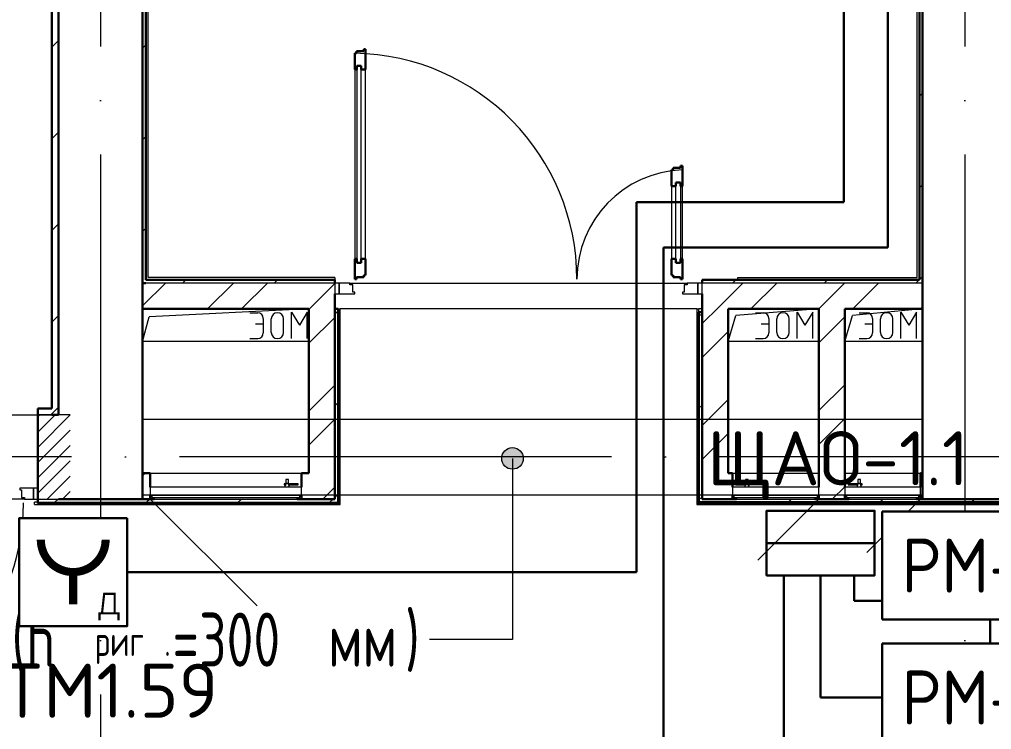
# Model space of a CAD drawing. Header units: millimetres. Extents: x -1073752 to 1436911, y -1379358 to 94781.
# Drawn here: x -1038242 to -1033743, y -910281 to -906994 of the extents above; entities that cross this region are included whole.
import ezdxf
from ezdxf.enums import TextEntityAlignment as Align

# ---------------------------------------------------------------- set-up
doc = ezdxf.new("R2010")
doc.units = ezdxf.units.MM
doc.set_wipeout_variables(frame=1)
for name, pattern in [('ADSK_Линия сетки', [25, 20, -2.5, 0, -2.5]), ('ADSK_Сверху', [450, 300, -150]), ('ADSK_Штриховая_ш2 п1_5', [4.5, 3, -1.5])]:
    doc.linetypes.add(name, pattern=pattern)
for name, color, linetype, lineweight in [('RC-Дымоудаление', 1, 'Continuous', 30), ('RC-Линии_связи-Адресные', 5, 'Continuous', 50), ('RC-Прочее_оборудование', 1, 'Continuous', 30), ('Аннотация', 7, 'Continuous', 18), ('АПС', 5, 'Continuous', 30), ('Двери', 252, 'Continuous', 9), ('лс', 5, 'Continuous', 30), ('Оборудование', 7, 'Continuous', 18), ('Ограждение', 252, 'Continuous', 9), ('Оси', 252, 'Continuous', 9), ('Перекрытие', 252, 'Continuous', 18), ('Стены внутренние', 7, 'Continuous', 18), ('Стены наружные', 7, 'Continuous', 18), ('Стены штриховка', 7, 'Continuous', 9)]:
    doc.layers.add(name, color=color, linetype=linetype, lineweight=lineweight)
doc.layers.add('RC-Позиционные_обозначения', color=7, linetype='Continuous')
doc.layers.add('Двери открывание', color=7, linetype='Continuous', lineweight=9, true_color=0xc0c0c0)
doc.layers.add('Линии', color=7, linetype='Continuous', lineweight=9, true_color=0x00a600)
doc.styles.add('GOST Common_3', font='', dxfattribs={"height": 3.5})
doc.styles.add('GOST Common_5', font='', dxfattribs={"width": 0.9, "height": 2.5})
doc.styles.add('ICOCPEUR', font='isocpeur.ttf', dxfattribs={"height": 250})
doc.styles.add('ISOCPEUR', font='isocpeur.ttf', dxfattribs={"height": 250})
doc.styles.add('RubezhCAD', font='isocpeur.ttf')
doc.styles.get("Standard").update_dxf_attribs({"font": 'arial.ttf'})
doc.styles.get('GOST Common_3').set_extended_font_data('GOST 2.304 type A')
doc.styles.get('GOST Common_5').set_extended_font_data('GOST 2.304 type A')
pattern_1 = [(0, (-32119.8, 96), (0, 600), []), (90, (-32119.8, 96), (-600, 4e-14), [])]

# ---------------------------------------------------------------- blocks, each defined once
blk = doc.blocks.new('1 этаж')
at = {"layer": 'Аннотация', "lineweight": 9, "true_color": 0x636466}
h = blk.add_hatch(color=251, dxfattribs=at)
edge = h.paths.add_edge_path()
edge.add_arc((-43549, -11550.5), 50, 0, 360)
at = {"layer": 'Двери', "lineweight": 18, "true_color": 0x636466}
h = blk.add_hatch(dxfattribs=at)
h.set_pattern_fill('FP_2', color=251, angle=180, style=0, pattern_type=2)
h.set_pattern_definition([(225, (-46185.8, -11543.73), (35.3553, -35.3553), [])])
h.paths.add_polyline_path([(-45595.8, -11738.7), (-45595.8, -11348.7), (-45745.8, -11348.7), (-45745.8, -11738.7)])
h.paths.add_polyline_path([(-47025.8, -11738.7), (-46875.8, -11738.7), (-46875.8, -11348.7), (-47025.8, -11348.7)])
at = {"layer": 'Ограждение', "true_color": 0x636466}
h = blk.add_hatch(dxfattribs=at)
h.set_pattern_fill('FP_25', color=251, style=0, pattern_type=2)
h.set_pattern_definition(pattern_1)
h.paths.add_polyline_path([(-44345.8, -11763.7), (-44345.8, -10858.7), (-44355.8, -10858.7), (-44355.8, -10873.7), (-44350.8, -10873.7), (-44350.8, -11758.7)])
h = blk.add_hatch(dxfattribs=at)
h.set_pattern_fill('FP_25', color=251, style=0, pattern_type=2)
h.set_pattern_definition(pattern_1)
h.paths.add_polyline_path([(-42695.8, -11763.7), (-42690.8, -11758.7), (-42690.8, -10878.7), (-42685.8, -10878.7), (-42686.1, -10858.7), (-42695.8, -10858.7), (-42695.8, -11758.7)])
h = blk.add_hatch(dxfattribs=at)
h.set_pattern_fill('FP_26', color=251, style=0, pattern_type=2)
h.set_pattern_definition(pattern_1)
h.paths.add_polyline_path([(-44345.8, -11763.7), (-44350.8, -11758.7), (-45745.8, -11758.7), (-45745.8, -11753.7), (-45760.8, -11753.7), (-45760.8, -11763.7), (-44350.8, -11763.7)])
h = blk.add_hatch(dxfattribs=at)
h.set_pattern_fill('FP_26', color=251, style=0, pattern_type=2)
h.set_pattern_definition(pattern_1)
h.paths.add_polyline_path([(-40733.3, -11763.7), (-40718.3, -11763.7), (-40718.3, -11753.7), (-40733.3, -11753.7), (-40733.3, -11758.7), (-42690.8, -11758.7), (-42695.8, -11763.7), (-40935.5, -11763.7)])
at = {"color": 251, "lineweight": 18, "true_color": 0x636466}
for p, q in [((-44490.8, -10858.7), (-45230.3, -10895.5)), ((-44764.8, -10876), (-44728.3, -10876)), ((-44571.8, -10873.4), (-44535.2, -10933.4)), ((-44571.8, -10996), (-44571.8, -10873.4)), ((-44498.7, -10873.4), (-44535.2, -10933.4)), ((-44498.7, -10996), (-44498.7, -10873.4)), ((-42130.8, -10858.7), (-42514.8, -10888.7)), ((-42424.8, -10876), (-42388.3, -10876)), ((-42231.8, -10873.4), (-42195.2, -10933.4)), ((-42231.8, -10996), (-42231.8, -10873.4)), ((-42158.7, -10873.4), (-42195.2, -10933.4)), ((-42158.7, -10996), (-42158.7, -10873.4)), ((-41650.8, -10858.7), (-41974.8, -10888.7)), ((-41944.8, -10876), (-41908.3, -10876)), ((-41751.8, -10873.4), (-41715.2, -10933.4)), ((-41751.8, -10996), (-41751.8, -10873.4)), ((-41678.7, -10873.4), (-41715.2, -10933.4)), ((-41678.7, -10996), (-41678.7, -10873.4)), ((-45260.8, -11008.7), (-45230.3, -10895.5)), ((-44738.7, -10928.2), (-44702.2, -10928.2)), ((-44702.2, -10902.1), (-44702.2, -10969.9)), ((-44665.7, -10967.3), (-44665.7, -10904.7)), ((-44608.3, -10967.3), (-44608.3, -10904.7)), ((-42550.8, -11008.7), (-42514.8, -10888.7)), ((-42398.7, -10928.2), (-42362.2, -10928.2)), ((-42362.2, -10902.1), (-42362.2, -10969.9)), ((-42325.7, -10967.3), (-42325.7, -10904.7)), ((-42268.3, -10967.3), (-42268.3, -10904.7)), ((-42010.8, -11008.7), (-41974.8, -10888.7)), ((-41918.7, -10928.2), (-41882.2, -10928.2)), ((-41882.2, -10902.1), (-41882.2, -10969.9)), ((-41845.7, -10967.3), (-41845.7, -10904.7)), ((-41788.3, -10967.3), (-41788.3, -10904.7)), ((-44490.8, -11008.7), (-45260.8, -11008.7)), ((-44764.8, -10996), (-44728.3, -10996)), ((-42130.8, -11008.7), (-42550.8, -11008.7)), ((-42424.8, -10996), (-42388.3, -10996)), ((-41650.8, -11008.7), (-42010.8, -11008.7)), ((-41944.8, -10996), (-41908.3, -10996))]:
    blk.add_line(p, q, dxfattribs=at)
for centre, radius, start, end in [((-44728.3, -10902.1), 26.1, 0, 90), ((-44637, -10904.7), 28.7, 0, 180), ((-42388.3, -10902.1), 26.1, 0, 90), ((-42297, -10904.7), 28.7, 0, 180), ((-41908.3, -10902.1), 26.1, 0, 90), ((-41817, -10904.7), 28.7, 0, 180), ((-44728.3, -10969.9), 26.1, 270, 0), ((-44637, -10967.3), 28.7, 180, 0), ((-42388.3, -10969.9), 26.1, 270, 0), ((-42297, -10967.3), 28.7, 180, 0), ((-41908.3, -10969.9), 26.1, 270, 0), ((-41817, -10967.3), 28.7, 180, 0)]:
    blk.add_arc(centre, radius, start, end, dxfattribs=at)
at = {"layer": 'Аннотация', "color": 251, "lineweight": 9, "true_color": 0x636466}
for p, q in [((-43549, -11550.5), (-43549, -12389.4)), ((-43927.4, -12389.4), (-43933.6, -12389.4)), ((-43549, -12389.4), (-43927.4, -12389.4))]:
    blk.add_line(p, q, dxfattribs=at)
blk.add_circle((-43549, -11550.5), 50, dxfattribs=at)
at = {"layer": 'Двери', "color": 251, "lineweight": 30, "true_color": 0x636466}
for p, q in [((-44236.8, -9665.7), (-44270.8, -9665.7)), ((-44270.8, -9665.7), (-44270.8, -9674.7)), ((-44228.8, -9656.7), (-44236.8, -9656.7)), ((-44236.8, -9656.7), (-44236.8, -9665.7)), ((-44228.8, -9750.7), (-44228.8, -9656.7)), ((-44270.8, -9674.7), (-44278.8, -9674.7)), ((-44278.8, -9674.7), (-44278.8, -9750.7)), ((-44269.8, -9750.7), (-44278.8, -9750.7)), ((-44269.8, -9732.7), (-44269.8, -9750.7)), ((-44248.8, -9732.7), (-44269.8, -9732.7)), ((-44248.8, -9750.7), (-44248.8, -9732.7)), ((-44228.8, -9750.7), (-44248.8, -9750.7)), ((-42770.8, -10205.7), (-42804.8, -10205.7)), ((-42804.8, -10205.7), (-42804.8, -10214.7)), ((-42762.8, -10196.7), (-42770.8, -10196.7)), ((-42770.8, -10196.7), (-42770.8, -10205.7)), ((-42762.8, -10290.7), (-42762.8, -10196.7)), ((-42804.8, -10214.7), (-42812.8, -10214.7)), ((-42812.8, -10214.7), (-42812.8, -10290.7)), ((-42812.8, -10290.7), (-42792.8, -10290.7)), ((-42792.8, -10290.7), (-42792.8, -10272.7)), ((-42792.8, -10272.7), (-42771.8, -10272.7)), ((-42771.8, -10272.7), (-42771.8, -10290.7)), ((-42771.8, -10290.7), (-42762.8, -10290.7)), ((-44278.8, -10626.7), (-44278.8, -10720.7)), ((-44269.8, -10626.7), (-44278.8, -10626.7)), ((-44269.8, -10644.7), (-44269.8, -10626.7)), ((-44248.8, -10644.7), (-44269.8, -10644.7)), ((-44248.8, -10626.7), (-44248.8, -10644.7)), ((-44228.8, -10626.7), (-44248.8, -10626.7)), ((-44228.8, -10702.7), (-44228.8, -10626.7)), ((-42812.8, -10626.7), (-42812.8, -10702.7)), ((-42812.8, -10626.7), (-42792.8, -10626.7)), ((-42792.8, -10626.7), (-42792.8, -10644.7)), ((-42792.8, -10644.7), (-42771.8, -10644.7)), ((-42771.8, -10626.7), (-42762.8, -10626.7)), ((-42771.8, -10644.7), (-42771.8, -10626.7)), ((-42762.8, -10720.7), (-42762.8, -10626.7)), ((-44236.8, -10711.7), (-44236.8, -10702.7)), ((-44236.8, -10702.7), (-44228.8, -10702.7)), ((-42812.8, -10702.7), (-42804.8, -10702.7)), ((-42804.8, -10702.7), (-42804.8, -10711.7)), ((-44278.8, -10720.7), (-44270.8, -10720.7)), ((-44270.8, -10720.7), (-44270.8, -10711.7)), ((-44270.8, -10711.7), (-44236.8, -10711.7)), ((-42804.8, -10711.7), (-42770.8, -10711.7)), ((-42770.8, -10711.7), (-42770.8, -10720.7)), ((-42770.8, -10720.7), (-42762.8, -10720.7))]:
    blk.add_line(p, q, dxfattribs=at)
at = {"layer": 'Двери', "color": 251, "true_color": 0x636466}
for p, q in [((-44278.8, -9750.7), (-44278.8, -10626.7)), ((-44269.8, -9732.7), (-44269.8, -10644.7)), ((-44248.8, -9732.7), (-44269.8, -9732.7)), ((-44248.8, -10644.7), (-44248.8, -9732.7)), ((-44228.8, -10626.7), (-44228.8, -9750.7)), ((-42812.8, -10290.7), (-42812.8, -10626.7)), ((-42792.8, -10644.7), (-42792.8, -10272.7)), ((-42792.8, -10272.7), (-42771.8, -10272.7)), ((-42771.8, -10272.7), (-42771.8, -10644.7)), ((-42762.8, -10626.7), (-42762.8, -10290.7)), ((-44269.8, -10644.7), (-44248.8, -10644.7)), ((-42771.8, -10644.7), (-42792.8, -10644.7)), ((-44370.8, -10738.7), (-44370.8, -10788.7)), ((-44350.8, -10738.7), (-44370.8, -10738.7)), ((-44350.8, -10788.7), (-44350.8, -10738.7)), ((-44301.8, -10738.7), (-44350.8, -10738.7)), ((-44350.8, -10738.7), (-44350.8, -10788.7)), ((-44301.8, -10746.7), (-44301.8, -10738.7)), ((-44287.8, -10746.7), (-44301.8, -10746.7)), ((-44287.8, -10780.7), (-44287.8, -10746.7)), ((-42739.8, -10746.7), (-42753.8, -10746.7)), ((-42753.8, -10746.7), (-42753.8, -10780.7)), ((-42739.8, -10738.7), (-42739.8, -10746.7)), ((-42690.8, -10738.7), (-42739.8, -10738.7)), ((-42670.8, -10738.7), (-42690.8, -10738.7)), ((-42690.8, -10738.7), (-42690.8, -10788.7)), ((-42690.8, -10788.7), (-42690.8, -10738.7)), ((-42670.8, -10788.7), (-42670.8, -10738.7)), ((-44370.8, -10788.7), (-44350.8, -10788.7)), ((-44350.8, -10788.7), (-44278.8, -10788.7)), ((-44278.8, -10780.7), (-44287.8, -10780.7)), ((-44278.8, -10788.7), (-44278.8, -10780.7)), ((-42753.8, -10780.7), (-42762.8, -10780.7)), ((-42762.8, -10780.7), (-42762.8, -10788.7)), ((-42762.8, -10788.7), (-42690.8, -10788.7)), ((-42690.8, -10788.7), (-42670.8, -10788.7)), ((-45765.8, -11688.7), (-45829.8, -11688.7)), ((-45829.8, -11688.7), (-45829.8, -11696.7)), ((-45829.8, -11696.7), (-45820.8, -11696.7)), ((-45820.8, -11696.7), (-45820.8, -11730.7)), ((-45745.8, -11688.7), (-45765.8, -11688.7)), ((-45765.8, -11688.7), (-45765.8, -11738.7)), ((-45765.8, -11738.7), (-45765.8, -11688.7)), ((-45745.8, -11738.7), (-45745.8, -11688.7)), ((-45820.8, -11730.7), (-45806.8, -11730.7)), ((-45806.8, -11730.7), (-45806.8, -11738.7)), ((-45806.8, -11738.7), (-45765.8, -11738.7)), ((-45765.8, -11738.7), (-45745.8, -11738.7))]:
    blk.add_line(p, q, dxfattribs=at)
at = {"layer": 'Двери', "color": 251, "linetype": 'ADSK_Штриховая_ш2 п1_5', "true_color": 0x636466}
for p, q in [((-45595.8, -11348.7), (-45745.8, -11348.7)), ((-45745.8, -11348.7), (-45745.8, -11738.7)), ((-45745.8, -11738.7), (-45595.8, -11738.7))]:
    blk.add_line(p, q, dxfattribs=at)
at = {"layer": 'Двери открывание', "color": 251, "true_color": 0x636466}
for centre, radius, start, end in [((-44296.8, -10720.7), 1046, 0, 89.014), ((-42744.8, -10720.7), 506, 92.0386, 180), ((-46809.8, -11756.7), 998, 271.0334, 0)]:
    blk.add_arc(centre, radius, start, end, dxfattribs=at)
at = {"layer": 'Линии', "color": 251, "linetype": 'ADSK_Сверху', "ltscale": 100, "true_color": 0x636466}
for p, q in [((-45260.8, -11368.7), (-41650.8, -11368.7)), ((-45260.8, -11718.7), (-41650.8, -11718.7))]:
    blk.add_line(p, q, dxfattribs=at)
at = {"layer": 'Оборудование', "color": 251, "true_color": 0x636466}
for p, q in [((-44598.4, -11648.4), (-44598.4, -11665.9)), ((-44586.2, -11648.4), (-44598.4, -11648.4)), ((-44586.2, -11665.9), (-44586.2, -11648.4)), ((-42470.4, -11648.4), (-42470.4, -11665.9)), ((-42458.2, -11648.4), (-42470.4, -11648.4)), ((-42458.2, -11665.9), (-42458.2, -11648.4)), ((-41950.4, -11648.4), (-41950.4, -11665.9)), ((-41938.2, -11648.4), (-41950.4, -11648.4)), ((-41938.2, -11665.9), (-41938.2, -11648.4)), ((-45225.8, -11683.7), (-45225.8, -11720.1)), ((-44525.8, -11683.7), (-45225.8, -11683.7)), ((-44597.1, -11668.4), (-44605.4, -11668.4)), ((-44605.4, -11668.4), (-44605.4, -11673.4)), ((-44605.4, -11673.4), (-44597.1, -11673.4)), ((-44602, -11667.8), (-44602, -11683.7)), ((-44582.7, -11667.8), (-44602, -11667.8)), ((-44598.4, -11665.9), (-44600.4, -11667.8)), ((-44586.2, -11665.9), (-44598.4, -11665.9)), ((-44541.7, -11668.4), (-44587.5, -11668.4)), ((-44587.5, -11673.4), (-44541.7, -11673.4)), ((-44584.2, -11667.8), (-44586.2, -11665.9)), ((-44582.7, -11683.7), (-44582.7, -11667.8)), ((-44541.7, -11673.4), (-44541.7, -11668.4)), ((-44525.8, -11720.1), (-44525.8, -11683.7)), ((-42530.8, -11683.7), (-42530.8, -11720.1)), ((-42130.8, -11683.7), (-42530.8, -11683.7)), ((-42515, -11668.4), (-42515, -11673.4)), ((-42469.1, -11668.4), (-42515, -11668.4)), ((-42515, -11673.4), (-42469.1, -11673.4)), ((-42474, -11667.8), (-42474, -11683.7)), ((-42454.7, -11667.8), (-42474, -11667.8)), ((-42470.4, -11665.9), (-42472.4, -11667.8)), ((-42458.2, -11665.9), (-42470.4, -11665.9)), ((-42451.2, -11668.4), (-42459.5, -11668.4)), ((-42459.5, -11673.4), (-42451.2, -11673.4)), ((-42456.2, -11667.8), (-42458.2, -11665.9)), ((-42454.7, -11683.7), (-42454.7, -11667.8)), ((-42451.2, -11673.4), (-42451.2, -11668.4)), ((-42130.8, -11720.1), (-42130.8, -11683.7)), ((-42010.8, -11683.7), (-42010.8, -11720.1)), ((-41660.8, -11683.7), (-42010.8, -11683.7)), ((-41995, -11668.4), (-41995, -11673.4)), ((-41949.1, -11668.4), (-41995, -11668.4)), ((-41995, -11673.4), (-41949.1, -11673.4)), ((-41954, -11667.8), (-41954, -11683.7)), ((-41934.7, -11667.8), (-41954, -11667.8)), ((-41950.4, -11665.9), (-41952.4, -11667.8)), ((-41938.2, -11665.9), (-41950.4, -11665.9)), ((-41931.2, -11668.4), (-41939.5, -11668.4)), ((-41939.5, -11673.4), (-41931.2, -11673.4)), ((-41936.2, -11667.8), (-41938.2, -11665.9)), ((-41934.7, -11683.7), (-41934.7, -11667.8)), ((-41931.2, -11673.4), (-41931.2, -11668.4)), ((-41660.8, -11720.1), (-41660.8, -11683.7)), ((-45225.8, -11738.7), (-44730.8, -12233.7)), ((-45224.9, -11721), (-44526.7, -11721)), ((-45218.8, -11721), (-45218.8, -11730.8)), ((-45217.8, -11731.7), (-44533.8, -11731.7)), ((-45206.8, -11733.3), (-45206.8, -11738.7)), ((-45206.8, -11738.7), (-44544.8, -11738.7)), ((-44544.8, -11738.7), (-44544.8, -11733.3)), ((-44532.8, -11730.8), (-44532.8, -11721)), ((-42529.9, -11721), (-42131.7, -11721)), ((-42523.8, -11721), (-42523.8, -11730.8)), ((-42522.8, -11731.7), (-42138.8, -11731.7)), ((-42511.8, -11733.3), (-42511.8, -11738.7)), ((-42511.8, -11738.7), (-42149.8, -11738.7)), ((-42130.8, -11738.7), (-42413.6, -12021.6)), ((-42149.8, -11738.7), (-42149.8, -11733.3)), ((-42137.8, -11730.8), (-42137.8, -11721)), ((-42009.9, -11721), (-41661.7, -11721)), ((-42003.8, -11721), (-42003.8, -11730.8)), ((-42002.8, -11731.7), (-41668.8, -11731.7)), ((-41991.8, -11733.3), (-41991.8, -11738.7)), ((-41991.8, -11738.7), (-41679.8, -11738.7)), ((-41660.8, -11738.7), (-41908.3, -11986.2)), ((-41688.8, -11730.8), (-41688.8, -11731.9)), ((-41688.8, -11731.9), (-41688.8, -11730.8)), ((-41679.8, -11738.7), (-41679.8, -11733.3)), ((-41667.8, -11730.8), (-41667.8, -11721))]:
    blk.add_line(p, q, dxfattribs=at)
for points, knots in [([(-45225.8, -11720.1), (-45225.8, -11720.2), (-45225.8, -11720.4), (-45225.7, -11720.6), (-45225.5, -11720.8), (-45225.4, -11720.9), (-45225.2, -11721), (-45225.1, -11721), (-45225, -11721), (-45224.9, -11721)], [-1, -1, -1, -1, -0.833333, -0.666667, -0.5, -0.333333, -0.25, -0.166667, 0, 0, 0, 0]), ([(-45218.8, -11730.8), (-45218.8, -11730.9), (-45218.8, -11731), (-45218.7, -11731.2), (-45218.6, -11731.4), (-45218.4, -11731.5), (-45218.3, -11731.6), (-45218.2, -11731.7), (-45218.1, -11731.7), (-45217.9, -11731.7), (-45217.8, -11731.7)], [-1, -1, -1, -1, -0.833333, -0.666667, -0.541667, -0.416667, -0.333333, -0.25, -0.166667, 0, 0, 0, 0]), ([(-45208.3, -11731.7), (-45208.2, -11731.7), (-45208, -11731.8), (-45207.7, -11731.8), (-45207.6, -11731.9), (-45207.4, -11732), (-45207.2, -11732.2), (-45207.1, -11732.3), (-45207, -11732.5), (-45206.9, -11732.7), (-45206.8, -11732.9), (-45206.8, -11733.1), (-45206.8, -11733.3)], [-1, -1, -1, -1, -0.833333, -0.75, -0.666667, -0.583333, -0.5, -0.416667, -0.333333, -0.25, -0.166667, 0, 0, 0, 0]), ([(-44544.8, -11733.3), (-44544.8, -11733.1), (-44544.8, -11732.9), (-44544.7, -11732.7), (-44544.6, -11732.5), (-44544.5, -11732.3), (-44544.4, -11732.2), (-44544.2, -11732), (-44544, -11731.9), (-44543.9, -11731.8), (-44543.6, -11731.8), (-44543.4, -11731.7), (-44543.3, -11731.7)], [0, 0, 0, 0, 0.166667, 0.25, 0.333333, 0.416667, 0.5, 0.583333, 0.666667, 0.75, 0.833333, 1, 1, 1, 1]), ([(-44533.8, -11731.7), (-44533.7, -11731.7), (-44533.5, -11731.7), (-44533.4, -11731.7), (-44533.3, -11731.6), (-44533.2, -11731.5), (-44533, -11731.4), (-44532.9, -11731.2), (-44532.8, -11731), (-44532.8, -11730.9), (-44532.8, -11730.8)], [0, 0, 0, 0, 0.166667, 0.25, 0.333333, 0.416667, 0.541667, 0.666667, 0.833333, 1, 1, 1, 1]), ([(-44526.7, -11721), (-44526.6, -11721), (-44526.5, -11721), (-44526.4, -11721), (-44526.2, -11720.9), (-44526.1, -11720.8), (-44525.9, -11720.6), (-44525.8, -11720.4), (-44525.8, -11720.2), (-44525.8, -11720.1)], [0, 0, 0, 0, 0.166667, 0.25, 0.333333, 0.5, 0.666667, 0.833333, 1, 1, 1, 1]), ([(-42530.8, -11720.1), (-42530.8, -11720.2), (-42530.8, -11720.4), (-42530.7, -11720.6), (-42530.6, -11720.7), (-42530.4, -11720.8), (-42530.3, -11720.9), (-42530.1, -11721), (-42530, -11721), (-42529.9, -11721)], [0, 0, 0, 0, 0.166667, 0.333333, 0.458333, 0.583333, 0.708333, 0.833333, 1, 1, 1, 1]), ([(-42523.8, -11730.8), (-42523.8, -11730.9), (-42523.8, -11731), (-42523.7, -11731.2), (-42523.6, -11731.4), (-42523.4, -11731.5), (-42523.3, -11731.6), (-42523.2, -11731.7), (-42523.1, -11731.7), (-42522.9, -11731.7), (-42522.8, -11731.7)], [0, 0, 0, 0, 0.166667, 0.333333, 0.458333, 0.583333, 0.666667, 0.75, 0.833333, 1, 1, 1, 1]), ([(-42513.3, -11731.7), (-42513.2, -11731.7), (-42513, -11731.8), (-42512.7, -11731.8), (-42512.6, -11731.9), (-42512.4, -11732), (-42512.2, -11732.2), (-42512.1, -11732.3), (-42512, -11732.5), (-42511.9, -11732.7), (-42511.8, -11732.9), (-42511.8, -11733.1), (-42511.8, -11733.3)], [0, 0, 0, 0, 0.166667, 0.25, 0.333333, 0.416667, 0.5, 0.583333, 0.666667, 0.75, 0.833333, 1, 1, 1, 1]), ([(-42149.8, -11733.3), (-42149.8, -11733.1), (-42149.8, -11732.9), (-42149.7, -11732.7), (-42149.6, -11732.5), (-42149.5, -11732.3), (-42149.4, -11732.2), (-42149.2, -11732), (-42149, -11731.9), (-42148.9, -11731.8), (-42148.6, -11731.8), (-42148.4, -11731.7), (-42148.3, -11731.7)], [-1, -1, -1, -1, -0.833333, -0.75, -0.666667, -0.583333, -0.5, -0.416667, -0.333333, -0.25, -0.166667, 0, 0, 0, 0]), ([(-42138.8, -11731.7), (-42138.7, -11731.7), (-42138.5, -11731.7), (-42138.4, -11731.7), (-42138.3, -11731.6), (-42138.2, -11731.5), (-42138, -11731.4), (-42137.9, -11731.2), (-42137.8, -11731), (-42137.8, -11730.9), (-42137.8, -11730.8)], [-1, -1, -1, -1, -0.833333, -0.75, -0.666667, -0.583333, -0.458333, -0.333333, -0.166667, 0, 0, 0, 0]), ([(-42131.7, -11721), (-42131.6, -11721), (-42131.5, -11721), (-42131.3, -11721), (-42131.2, -11720.9), (-42131, -11720.7), (-42130.9, -11720.6), (-42130.8, -11720.4), (-42130.8, -11720.2), (-42130.8, -11720.1)], [-1, -1, -1, -1, -0.833333, -0.75, -0.583333, -0.458333, -0.333333, -0.166667, 0, 0, 0, 0]), ([(-42010.8, -11720.1), (-42010.8, -11720.2), (-42010.8, -11720.4), (-42010.7, -11720.6), (-42010.6, -11720.7), (-42010.4, -11720.8), (-42010.3, -11720.9), (-42010.1, -11721), (-42010, -11721), (-42009.9, -11721)], [0, 0, 0, 0, 0.166667, 0.333333, 0.458333, 0.583333, 0.708333, 0.833333, 1, 1, 1, 1]), ([(-42003.8, -11730.8), (-42003.8, -11730.9), (-42003.8, -11731), (-42003.7, -11731.2), (-42003.6, -11731.4), (-42003.4, -11731.5), (-42003.3, -11731.6), (-42003.2, -11731.7), (-42003.1, -11731.7), (-42002.9, -11731.7), (-42002.8, -11731.7)], [0, 0, 0, 0, 0.166667, 0.333333, 0.458333, 0.583333, 0.666667, 0.75, 0.833333, 1, 1, 1, 1]), ([(-41993.3, -11731.7), (-41993.2, -11731.7), (-41993, -11731.8), (-41992.7, -11731.8), (-41992.6, -11731.9), (-41992.4, -11732), (-41992.2, -11732.2), (-41992.1, -11732.3), (-41992, -11732.5), (-41991.9, -11732.7), (-41991.8, -11732.9), (-41991.8, -11733.1), (-41991.8, -11733.3)], [0, 0, 0, 0, 0.166667, 0.25, 0.333333, 0.416667, 0.5, 0.583333, 0.666667, 0.75, 0.833333, 1, 1, 1, 1]), ([(-41679.8, -11733.3), (-41679.8, -11733.1), (-41679.8, -11732.9), (-41679.7, -11732.7), (-41679.6, -11732.5), (-41679.5, -11732.3), (-41679.4, -11732.2), (-41679.2, -11732), (-41679, -11731.9), (-41678.9, -11731.8), (-41678.6, -11731.8), (-41678.4, -11731.7), (-41678.3, -11731.7)], [-1, -1, -1, -1, -0.833333, -0.75, -0.666667, -0.583333, -0.5, -0.416667, -0.333333, -0.25, -0.166667, 0, 0, 0, 0]), ([(-41668.8, -11731.7), (-41668.7, -11731.7), (-41668.5, -11731.7), (-41668.4, -11731.7), (-41668.3, -11731.6), (-41668.2, -11731.5), (-41668, -11731.4), (-41667.9, -11731.2), (-41667.8, -11731), (-41667.8, -11730.9), (-41667.8, -11730.8)], [-1, -1, -1, -1, -0.833333, -0.75, -0.666667, -0.583333, -0.458333, -0.333333, -0.166667, 0, 0, 0, 0]), ([(-41661.7, -11721), (-41661.6, -11721), (-41661.5, -11721), (-41661.3, -11721), (-41661.2, -11720.9), (-41661, -11720.7), (-41660.9, -11720.6), (-41660.8, -11720.4), (-41660.8, -11720.2), (-41660.8, -11720.1)], [-1, -1, -1, -1, -0.833333, -0.75, -0.583333, -0.458333, -0.333333, -0.166667, 0, 0, 0, 0])]:
    blk.add_open_spline(points, degree=3, knots=knots, dxfattribs=at)
at = {"layer": 'Ограждение', "color": 251, "true_color": 0x636466}
for p, q in [((-41675.8, -10713.7), (-41675.8, -8792)), ((-45235.8, -10713.7), (-45235.8, -9138.7)), ((-44370.8, -10713.7), (-45235.8, -10713.7)), ((-44370.8, -10713.7), (-44370.8, -10723.7)), ((-42505.8, -10713.7), (-41675.8, -10713.7)), ((-42505.8, -10723.7), (-42505.8, -10713.7)), ((-44355.8, -10858.7), (-44345.8, -10858.7)), ((-44345.8, -11763.7), (-44345.8, -10858.7)), ((-42695.8, -10858.7), (-42685.8, -10858.7)), ((-42695.8, -10858.7), (-42695.8, -11763.7)), ((-42685.8, -10873.7), (-42685.8, -10858.7)), ((-45760.8, -11763.7), (-45760.8, -11753.7)), ((-45745.8, -11753.7), (-45760.8, -11753.7)), ((-45760.8, -11763.7), (-44345.8, -11763.7)), ((-44345.8, -11763.7), (-44350.8, -11758.7)), ((-42695.8, -11763.7), (-42690.8, -11758.7)), ((-42695.8, -11763.7), (-40718.3, -11763.7))]:
    blk.add_line(p, q, dxfattribs=at)
at = {"layer": 'Оси', "color": 251, "linetype": 'ADSK_Линия сетки', "ltscale": 100, "true_color": 0x636466}
for p, q in [((-45455.8, -2643.7), (-45455.8, -33769.9)), ((-41455.8, -2643.7), (-41455.8, -33769.9)), ((4411.5, -11543.7), (-72528.1, -11543.7))]:
    blk.add_line(p, q, dxfattribs=at)
at = {"layer": 'Перекрытие', "color": 251, "ltscale": 100, "true_color": 0x636466}
for p, q in [((-44490.8, -11008.7), (-45260.8, -11008.7)), ((-42130.8, -11008.7), (-42550.8, -11008.7)), ((-41650.8, -11008.7), (-42010.8, -11008.7))]:
    blk.add_line(p, q, dxfattribs=at)
at = {"layer": 'Стены внутренние', "color": 251, "lineweight": 30, "true_color": 0x636466}
for p, q in [((-45650.8, -5343.7), (-45650.8, -11348.7)), ((-45260.8, -11738.7), (-45260.8, -10858.7)), ((-41650.8, -10858.7), (-41650.8, -11738.7)), ((-45745.8, -11348.7), (-45745.8, -11738.7)), ((-45650.8, -11348.7), (-45680.8, -11348.7))]:
    blk.add_line(p, q, dxfattribs=at)
at = {"layer": 'Стены внутренние', "color": 251, "true_color": 0x636466}
for p, q in [((-46875.8, -11348.7), (-45680.8, -11348.7)), ((-45806.8, -11738.7), (-46814.8, -11738.7)), ((-45745.8, -11738.7), (-45650.8, -11738.7))]:
    blk.add_line(p, q, dxfattribs=at)
at = {"layer": 'Стены наружные', "color": 251, "lineweight": 30, "true_color": 0x636466}
for p, q in [((-45260.8, -3543.7), (-45260.8, -10858.7)), ((-41650.8, -10858.7), (-41650.8, -3543.7)), ((-45245.8, -10723.7), (-45245.8, -3558.7)), ((-41665.8, -3558.7), (-41665.8, -10723.7)), ((-45680.8, -5373.7), (-45680.8, -11318.7)), ((-45245.8, -10738.7), (-45260.8, -10738.7)), ((-44370.8, -10723.7), (-45245.8, -10723.7)), ((-44370.8, -10738.7), (-44370.8, -10723.7)), ((-41665.8, -10723.7), (-42670.8, -10723.7)), ((-42670.8, -10723.7), (-42670.8, -10738.7)), ((-44370.8, -10788.7), (-44370.8, -11738.7)), ((-42670.8, -11738.7), (-42670.8, -10788.7)), ((-45260.8, -10858.7), (-44490.8, -10858.7)), ((-44490.8, -10858.7), (-44490.8, -11618.7)), ((-44355.8, -10858.7), (-44370.8, -10858.7)), ((-44355.8, -10858.7), (-44355.8, -11753.7)), ((-44350.8, -10873.7), (-44355.8, -10873.7)), ((-44350.8, -11758.7), (-44350.8, -10873.7)), ((-42690.8, -10878.7), (-42690.8, -11758.7)), ((-42685.8, -10878.7), (-42690.8, -10878.7)), ((-42670.8, -10873.7), (-42685.8, -10873.7)), ((-42685.8, -11753.7), (-42685.8, -10873.7)), ((-42550.8, -10858.7), (-42130.8, -10858.7)), ((-42550.8, -11618.7), (-42550.8, -10858.7)), ((-42130.8, -10858.7), (-42130.8, -11683.7)), ((-42010.8, -10858.7), (-41650.8, -10858.7)), ((-42010.8, -11683.7), (-42010.8, -10858.7)), ((-45680.8, -11318.7), (-45745.8, -11318.7)), ((-45745.8, -11318.7), (-45745.8, -11348.7)), ((-45225.8, -11618.7), (-45260.8, -11618.7)), ((-45225.8, -11683.7), (-45225.8, -11618.7)), ((-44490.8, -11618.7), (-44525.8, -11618.7)), ((-44525.8, -11618.7), (-44525.8, -11683.7)), ((-42530.8, -11618.7), (-42550.8, -11618.7)), ((-42530.8, -11683.7), (-42530.8, -11618.7)), ((-41650.8, -11618.7), (-41660.8, -11618.7)), ((-41660.8, -11618.7), (-41660.8, -11683.7)), ((-45745.8, -11738.7), (-45745.8, -11758.7)), ((-45206.8, -11738.7), (-45650.8, -11738.7)), ((-45225.8, -11738.7), (-45225.8, -11720.4)), ((-44370.8, -11738.7), (-44544.8, -11738.7)), ((-44525.8, -11720.4), (-44525.8, -11738.7)), ((-42511.8, -11738.7), (-42670.8, -11738.7)), ((-42530.8, -11738.7), (-42530.8, -11720.4)), ((-41991.8, -11738.7), (-42149.8, -11738.7)), ((-42130.8, -11720.4), (-42130.8, -11738.7)), ((-42010.8, -11738.7), (-42010.8, -11720.4)), ((-40718.3, -11738.7), (-41679.8, -11738.7)), ((-41660.8, -11720.4), (-41660.8, -11738.7)), ((-45745.8, -11758.7), (-44350.8, -11758.7)), ((-42690.8, -11758.7), (-40733.3, -11758.7)), ((-40718.3, -11753.7), (-42685.8, -11753.7))]:
    blk.add_line(p, q, dxfattribs=at)
at = {"layer": 'Стены наружные', "color": 251, "linetype": 'Continuous', "lineweight": 9, "true_color": 0x636466}
for p, q in [((-45680.8, -9646.6), (-45650.8, -9616.6)), ((-45260.8, -9650.9), (-45245.8, -9635.9)), ((-41665.8, -9874.2), (-41650.8, -9859.2)), ((-45680.8, -10070.9), (-45650.8, -10040.9)), ((-45260.8, -10075.1), (-45245.8, -10060.1)), ((-41665.8, -10298.5), (-41650.8, -10283.5)), ((-45680.8, -10495.1), (-45650.8, -10465.1)), ((-45260.8, -10499.4), (-45245.8, -10484.4)), ((-41665.8, -10722.8), (-41650.8, -10707.8)), ((-45260.8, -10844.8), (-45154.7, -10738.7)), ((-45075.9, -10738.7), (-45060.9, -10723.7)), ((-44960.4, -10858.7), (-44840.4, -10738.7)), ((-44803.3, -10858.7), (-44683.3, -10738.7)), ((-44651.6, -10738.7), (-44636.6, -10723.7)), ((-44488.9, -10858.7), (-44370.8, -10740.6)), ((-42593.1, -10848.7), (-42483.1, -10738.7)), ((-42530.3, -10738.7), (-42515.3, -10723.7)), ((-42445.9, -10858.7), (-42325.9, -10738.7)), ((-42131.6, -10858.7), (-42011.6, -10738.7)), ((-42106, -10738.7), (-42091, -10723.7)), ((-41974.5, -10858.7), (-41854.5, -10738.7)), ((-41681.8, -10738.7), (-41666.8, -10723.7)), ((-44490.8, -10860.6), (-44488.9, -10858.7)), ((-44370.8, -10882.2), (-44355.8, -10867.2)), ((-42685.8, -10894.2), (-42670.8, -10879.2)), ((-42670.8, -10926.4), (-42593.1, -10848.7)), ((-41660.2, -10858.7), (-41650.8, -10849.4)), ((-45680.8, -10919.4), (-45650.8, -10889.4)), ((-44490.8, -11017.7), (-44370.8, -10897.7)), ((-44355.8, -10937.9), (-44350.8, -10932.9)), ((-42690.8, -10899.2), (-42685.8, -10894.2)), ((-42130.8, -11015.1), (-42010.8, -10895.1)), ((-42690.8, -10970), (-42685.8, -10965)), ((-42670.8, -11083.6), (-42550.8, -10963.6)), ((-44355.8, -11008.6), (-44350.8, -11003.6)), ((-42690.8, -11040.7), (-42685.8, -11035.7)), ((-44355.8, -11079.3), (-44350.8, -11074.3)), ((-42690.8, -11111.4), (-42685.8, -11106.4)), ((-44355.8, -11150), (-44350.8, -11145)), ((-42690.8, -11182.1), (-42685.8, -11177.1)), ((-44490.8, -11332.1), (-44370.8, -11212.1)), ((-44355.8, -11220.7), (-44350.8, -11215.7)), ((-42690.8, -11252.8), (-42685.8, -11247.8)), ((-42130.8, -11329.4), (-42010.8, -11209.4)), ((-44370.8, -11306.4), (-44355.8, -11291.4)), ((-44355.8, -11291.4), (-44350.8, -11286.4)), ((-42670.8, -11397.9), (-42550.8, -11277.9)), ((-45680.8, -11343.7), (-45650.8, -11313.7)), ((-42690.8, -11323.5), (-42685.8, -11318.5)), ((-42685.8, -11318.5), (-42670.8, -11303.5)), ((-45685.9, -11348.7), (-45680.8, -11343.7)), ((-44490.8, -11489.2), (-44370.8, -11369.2)), ((-44355.8, -11362.2), (-44350.8, -11357.2)), ((-42130.8, -11486.5), (-42010.8, -11366.5)), ((-44355.8, -11432.9), (-44350.8, -11427.9)), ((-42690.8, -11394.2), (-42685.8, -11389.2)), ((-42690.8, -11464.9), (-42685.8, -11459.9)), ((-42670.8, -11555.1), (-42550.8, -11435.1)), ((-44355.8, -11503.6), (-44350.8, -11498.6)), ((-42690.8, -11535.6), (-42685.8, -11530.6)), ((-44355.8, -11574.3), (-44350.8, -11569.3)), ((-42690.8, -11606.3), (-42685.8, -11601.3)), ((-45260.8, -11630.6), (-45248.9, -11618.7)), ((-44355.8, -11645), (-44350.8, -11640)), ((-44426, -11738.7), (-44370.8, -11683.5)), ((-42690.8, -11677.1), (-42685.8, -11672.1)), ((-42068.7, -11738.7), (-42011.3, -11681.3)), ((-45666.6, -11753.7), (-45651.6, -11738.7)), ((-45242.3, -11753.7), (-45227.3, -11738.7)), ((-44818.1, -11753.7), (-44803.1, -11738.7)), ((-44393.8, -11753.7), (-44378.8, -11738.7)), ((-44370.8, -11730.7), (-44355.8, -11715.7)), ((-44355.8, -11715.7), (-44350.8, -11710.7)), ((-42690.8, -11747.8), (-42685.8, -11742.8)), ((-42685.8, -11742.8), (-42670.8, -11727.8)), ((-42540.2, -11738.7), (-42530.8, -11729.4)), ((-42272.5, -11753.7), (-42257.5, -11738.7)), ((-41848.2, -11753.7), (-41833.2, -11738.7)), ((-41424, -11753.7), (-41409, -11738.7)), ((-45742.3, -11758.7), (-45737.3, -11753.7)), ((-45671.6, -11758.7), (-45666.6, -11753.7)), ((-45600.9, -11758.7), (-45595.9, -11753.7)), ((-45530.2, -11758.7), (-45525.2, -11753.7)), ((-45459.5, -11758.7), (-45454.5, -11753.7)), ((-45388.8, -11758.7), (-45383.8, -11753.7)), ((-45318.1, -11758.7), (-45313.1, -11753.7)), ((-45247.3, -11758.7), (-45242.3, -11753.7)), ((-45176.6, -11758.7), (-45171.6, -11753.7)), ((-45105.9, -11758.7), (-45100.9, -11753.7)), ((-45035.2, -11758.7), (-45030.2, -11753.7)), ((-44964.5, -11758.7), (-44959.5, -11753.7)), ((-44893.8, -11758.7), (-44888.8, -11753.7)), ((-44823.1, -11758.7), (-44818.1, -11753.7)), ((-44752.4, -11758.7), (-44747.4, -11753.7)), ((-44681.7, -11758.7), (-44676.7, -11753.7)), ((-44611, -11758.7), (-44606, -11753.7)), ((-44540.2, -11758.7), (-44535.2, -11753.7)), ((-44469.5, -11758.7), (-44464.5, -11753.7)), ((-44398.8, -11758.7), (-44393.8, -11753.7)), ((-42631.1, -11758.7), (-42626.1, -11753.7)), ((-42560.3, -11758.7), (-42555.3, -11753.7)), ((-42489.6, -11758.7), (-42484.6, -11753.7)), ((-42418.9, -11758.7), (-42413.9, -11753.7)), ((-42348.2, -11758.7), (-42343.2, -11753.7)), ((-42277.5, -11758.7), (-42272.5, -11753.7)), ((-42206.8, -11758.7), (-42201.8, -11753.7)), ((-42136.1, -11758.7), (-42131.1, -11753.7)), ((-42065.4, -11758.7), (-42060.4, -11753.7)), ((-41994.7, -11758.7), (-41989.7, -11753.7)), ((-41923.9, -11758.7), (-41918.9, -11753.7)), ((-41853.2, -11758.7), (-41848.2, -11753.7)), ((-41782.5, -11758.7), (-41777.5, -11753.7)), ((-41711.8, -11758.7), (-41706.8, -11753.7)), ((-41641.1, -11758.7), (-41636.1, -11753.7)), ((-41570.4, -11758.7), (-41565.4, -11753.7)), ((-41499.7, -11758.7), (-41494.7, -11753.7)), ((-41429, -11758.7), (-41424, -11753.7)), ((-41358.3, -11758.7), (-41353.3, -11753.7))]:
    blk.add_line(p, q, dxfattribs=at)
at = {"layer": 'Стены наружные', "color": 251, "true_color": 0x636466}
for p, q in [((-44301.8, -10738.7), (-42739.8, -10738.7)), ((-42695.8, -10858.7), (-44345.8, -10858.7)), ((-42670.8, -10858.7), (-42685.8, -10858.7)), ((-45225.8, -11618.7), (-44525.8, -11618.7)), ((-42530.8, -11618.7), (-42130.8, -11618.7)), ((-42010.8, -11618.7), (-41660.8, -11618.7))]:
    blk.add_line(p, q, dxfattribs=at)
at = {"layer": 'Стены штриховка', "color": 251, "true_color": 0x636466}
for p, q in [((-44370.8, -10738.7), (-45245.8, -10738.7)), ((-41650.8, -10738.7), (-42670.8, -10738.7)), ((-45745.8, -11753.7), (-44355.8, -11753.7))]:
    blk.add_line(p, q, dxfattribs=at)
at = {"layer": 'Аннотация', "color": 251, "true_color": 0x636466, "width": 0.9}
for s, height, style, p in [('. +3.270 (h', 250, 'GOST Common_3', (-46831.4, -12514.4)), ('=300', 250, 'GOST Common_3', (-45122.9, -12514.4)), (')', 250, 'GOST Common_3', (-44045.4, -12514.4)), ('риг', 138.75, 'GOST Common_5', (-45482, -12465.2)), ('мм', 250, 'GOST Common_3', (-44402.6, -12514.4)), ('.', 138.8, 'GOST Common_5', (-45160.5, -12465.2))]:
    blk.add_text(s, height=height, dxfattribs=dict(at, style=style)).set_placement(p)
blk = doc.blocks.new('RC-UGO-UDPD-01')
at = {"layer": 'RC-Дымоудаление', "ltscale": 30}
blk.add_lwpolyline([(2.5, 2.5), (2.5, -2.5), (-2.5, -2.5), (-2.5, 2.5)], close=True, dxfattribs=at)
at = {"layer": 'RC-Дымоудаление'}
blk.add_attdef('PSTN', text='', height=2.5, dxfattribs=at).set_placement((1.287, 2.233), align=Align.BOTTOM_LEFT)
blk.add_wipeout([(2.5, 2.5), (2.5, -2.5), (-2.5, -2.5), (-2.5, 2.5)]).dxf.layer = 'RC-Дымоудаление'
for p, q in [((-2.5, 2.5), (-2.5, -2.5)), ((2.5, 2.5), (-2.5, 2.5)), ((2.5, -2.5), (2.5, 2.5)), ((-2.5, -2.5), (2.5, -2.5))]:
    blk.add_line(p, q, dxfattribs=at)
at = {"layer": 'RC-Дымоудаление', "ltscale": 30, "const_width": 0.375}
blk.add_lwpolyline([(-1.5, 1.5, 1), (1.5, 1.5, 1)], format="xyb", dxfattribs=at)
blk.add_lwpolyline([(0, 0), (0, -1.5)], dxfattribs=at)
at = {"layer": 'RC-Дымоудаление', "const_width": 0.1}
for points in [[(1.92, -1.912), (1.92, -1.006), (1.434, -1.006), (1.332, -1.912)], [(1.22, -2.229), (1.22, -1.912), (2.096, -1.912), (2.096, -2.229)]]:
    blk.add_lwpolyline(points, dxfattribs=at)
blk = doc.blocks.new('РМ-1С')
at = {"layer": 'RC-Прочее_оборудование'}
blk.add_point((0, 0), dxfattribs=at)
blk.add_attdef('PSTN', text='', height=2.5, dxfattribs=at).set_placement((5.515, 2.595), align=Align.BOTTOM_CENTER)
blk.add_wipeout([(4.999, 2.501), (4.999, -2.501), (-4.999, -2.501), (-4.999, 2.501)]).dxf.layer = 'RC-Прочее_оборудование'
blk.add_wipeout([(-4.999, -2.501), (-4.999, 2.501), (4.999, 2.501), (4.999, -2.501)]).dxf.layer = 'RC-Прочее_оборудование'
for p, q in [((-4.999, 2.501), (4.999, 2.501)), ((-4.999, -2.501), (-4.999, 2.501)), ((4.999, 2.501), (4.999, -2.501)), ((4.999, -2.501), (-4.999, -2.501))]:
    blk.add_line(p, q, dxfattribs=at)
at = {"layer": 'RC-Прочее_оборудование', "ltscale": 100, "style": 'ISOCPEUR', "width": 0.9}
blk.add_text('РМ-1С', height=2.5, dxfattribs=at).set_placement((0.001, -0.001), align=Align.MIDDLE)

msp = doc.modelspace()

# ---------------------------------------------------------------- linework, layer by layer
at = {"layer": 'АПС', "color": 1, "lineweight": 30}
msp.add_lwpolyline([(-1034284.3, -909568.1), (-1034784.3, -909568.1), (-1034784.3, -909268.1), (-1034284.3, -909268.1), (-1034284.3, -909568.1), (-1034284.3, -909418.1), (-1034784.3, -909418.1)], dxfattribs=at)
at = {"layer": 'лс', "color": 5}
for p, q in [((-1034222.8, -901790.4), (-1034222.8, -908050.3)), ((-1034426.1, -902265), (-1034426.1, -907840.3)), ((-1034426.1, -907840.3), (-1035386.2, -907840.3)), ((-1035386.2, -907840.3), (-1035386.2, -909552.3)), ((-1034222.8, -908050.3), (-1035261.8, -908050.3)), ((-1035261.8, -908050.3), (-1035261.8, -910766.1)), ((-1037743.5, -909552.3), (-1035386.2, -909552.3))]:
    msp.add_line(p, q, dxfattribs=at)
at = {"layer": 'лс', "color": 96, "true_color": 0x008800}
for p, q in [((-1034704, -910624.3), (-1034704, -909568.1)), ((-1034535.5, -910132.6), (-1034535.5, -909568.1)), ((-1034378.7, -909684.9), (-1034378.7, -909568.1)), ((-1034249, -909684.9), (-1034378.7, -909684.9)), ((-1034249.1, -910132.6), (-1034535.5, -910132.6))]:
    msp.add_line(p, q, dxfattribs=at)
at = {"layer": 'лс'}
msp.add_line((-1033749.1, -909771.9), (-1033749.1, -909882.5), dxfattribs=at)

# ---------------------------------------------------------------- block references
msp.add_blockref('1 этаж', (-992411.4, -897475.7))

# ---------------------------------------------------------------- texts
at = {"layer": 'RC-Линии_связи-Адресные', "color": 0, "linetype": 'Continuous', "lineweight": 40, "ltscale": 15, "insert": (-1035060.8, -909059.8), "char_height": 250, "width": 2971.683, "attachment_point": 4, "style": 'ICOCPEUR'}
msp.add_mtext('ЩАО-1.1', dxfattribs=at)

# ---------------------------------------------------------------- next in the draw order: block references
at = {"lineweight": 9}
ref = msp.add_blockref('РМ-1С', (-1033749.1, -909521.8), dxfattribs=dict(at, xscale=100, yscale=100, zscale=100))
ref.add_attrib('PSTN', '1SC1.63', dxfattribs={"layer": 'RC-Прочее_оборудование', "color": 0, "height": 250, "style": 'ICOCPEUR'}).set_placement((-1032606.7, -909983.9), align=Align.BOTTOM_CENTER)
at = {"layer": 'RC-Дымоудаление', "color": 4, "linetype": 'Continuous', "lineweight": 40, "ltscale": 15}
ref = msp.add_blockref('RC-UGO-UDPD-01', (-1037993.5, -909552.3), dxfattribs=dict(at, xscale=100, yscale=100, zscale=100))
ref.add_attrib('PSTN', '1BTM1.59', dxfattribs={"layer": 'RC-Позиционные_обозначения', "height": 250, "style": 'RubezhCAD'}).set_placement((-1037993.5, -910301.4), align=Align.BOTTOM_CENTER)

# ---------------------------------------------------------------- next in the draw order: block references
at = {"lineweight": 9}
ref = msp.add_blockref('РМ-1С', (-1033749.1, -910132.6), dxfattribs=dict(at, xscale=100, yscale=100, zscale=100))
ref.add_attrib('PSTN', '1SC1.62', dxfattribs={"layer": 'RC-Прочее_оборудование', "color": 0, "height": 250, "style": 'ICOCPEUR'}).set_placement((-1032609.9, -910495.8), align=Align.BOTTOM_CENTER)

doc.saveas('drawing.dxf')
